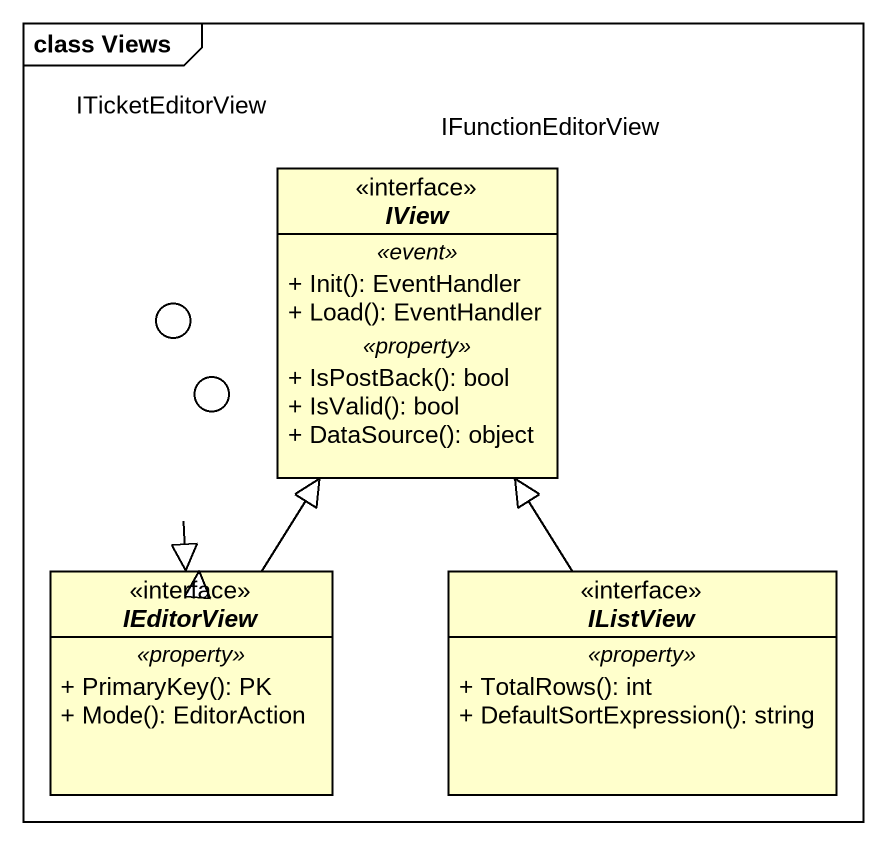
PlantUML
@startuml
mainframe class Views
allowmixing
hide circle
hide empty members
skinparam classAttributeIconSize 0
() ITicketEditorView <<interface>>
() IFunctionEditorView <<interface>>
interface IView <<interface>> {
  .. <<event>> ..
  + Init(): EventHandler
  + Load(): EventHandler
  .. <<property>> ..
  + IsPostBack(): bool
  + IsValid(): bool
  + DataSource(): object
}
interface IEditorView <<interface>> {
  .. <<property>> ..
  + PrimaryKey(): PK
  + Mode(): EditorAction
}
interface IListView <<interface>> {
  .. <<property>> ..
  + TotalRows(): int
  + DefaultSortExpression(): string
}
ITicketEditorView --|> IEditorView
IFunctionEditorView --|> IEditorView
IEditorView -up-|> IView
IListView -up-|> IView
@enduml
